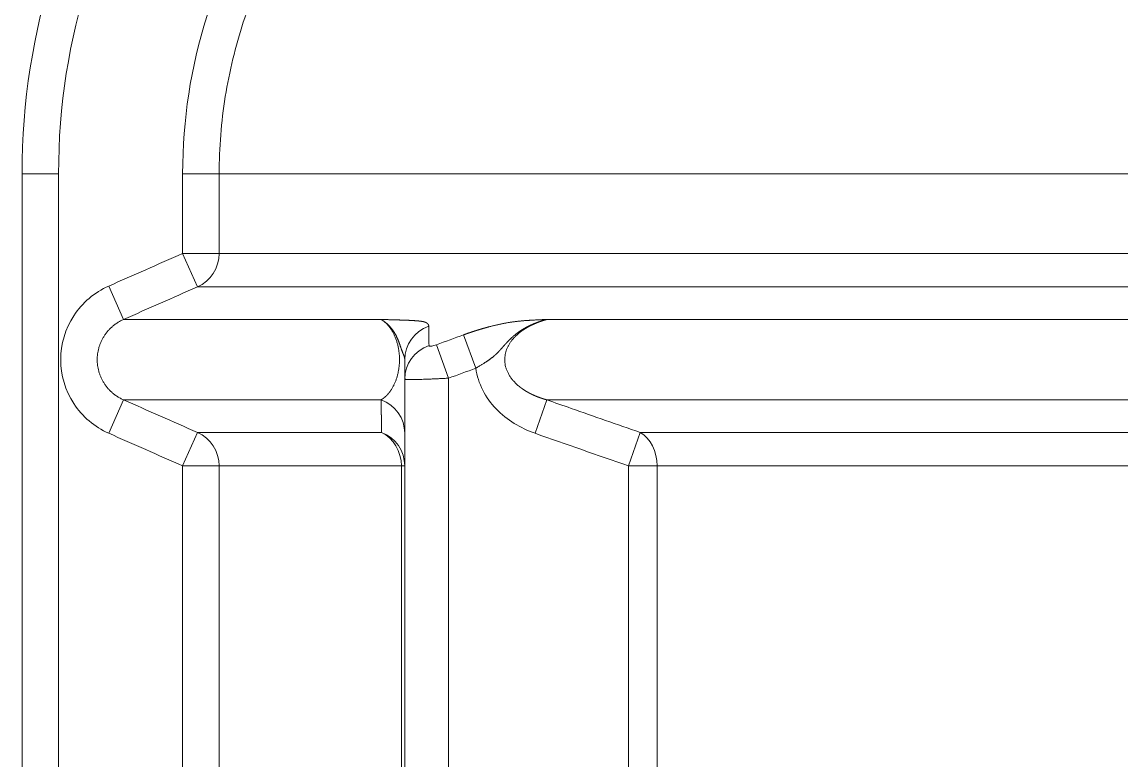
# Model space of a CAD drawing. Header units: millimetres. Extents: x 4664 to 8864, y -38 to 2932.
# Drawn here: x 7790.89 to 7830.21, y 1849.06 to 1875.44 of the extents above; entities that cross this region are included whole.
import ezdxf

# ---------------------------------------------------------------- set-up
doc = ezdxf.new("R2010")
doc.units = ezdxf.units.MM

msp = doc.modelspace()

# ---------------------------------------------------------------- linework, layer by layer
at = {"lineweight": 5}
for p, q in [((7792.196, 1870.016), (7790.89, 1870.016)), ((7790.89, 1870.016), (7790.89, 1707.535)), ((7792.196, 1707.535), (7792.196, 1870.016)), ((7796.632, 1870.016), (7796.632, 1867.166)), ((7796.632, 1870.016), (7858.826, 1870.016)), ((7797.936, 1867.166), (7797.936, 1870.016)), ((7796.632, 1867.166), (7858.826, 1867.166)), ((7796.632, 1867.166), (7797.159, 1865.971)), ((7793.99, 1866.001), (7794.517, 1864.806)), ((7797.159, 1865.971), (7857.928, 1865.971)), ((7803.726, 1864.806), (7794.517, 1864.806)), ((7861.743, 1864.806), (7809.648, 1864.806)), ((7807.111, 1863.064), (7806.676, 1864.258)), ((7806.137, 1862.708), (7805.7, 1863.903)), ((7804.57, 1714.873), (7804.57, 1862.677)), ((7806.137, 1862.708), (7806.137, 1714.842)), ((7793.99, 1860.738), (7794.517, 1861.933)), ((7803.726, 1861.933), (7794.517, 1861.933)), ((7809.227, 1860.738), (7809.648, 1861.933)), ((7865.057, 1861.933), (7809.648, 1861.933)), ((7796.632, 1859.573), (7797.159, 1860.768)), ((7803.743, 1860.768), (7797.159, 1860.768)), ((7812.571, 1859.573), (7812.983, 1860.768)), ((7864.92, 1860.768), (7812.983, 1860.768)), ((7796.632, 1859.573), (7796.632, 1848.517)), ((7796.632, 1859.573), (7804.57, 1859.573)), ((7797.936, 1848.517), (7797.936, 1859.573)), ((7804.449, 1859.573), (7804.449, 1848.517)), ((7812.571, 1859.573), (7812.571, 1848.517)), ((7812.571, 1859.573), (7866.19, 1859.573)), ((7813.59, 1848.517), (7813.59, 1859.573))]:
    msp.add_line(p, q, dxfattribs=at)
for radius in [24.377, 23.071]:
    msp.add_arc((7815.267, 1870.016), radius, 110.0316, 180, dxfattribs=at)
at = {"lineweight": 5, "extrusion": (0, 0, -1)}
for centre, major_axis, ratio, start_param, end_param in [((7796.632, 1867.166), (0, -1.306), 0.998861, 4.712389, 5.867354), ((7805.876, 1863.372), (-1.306, 0), 0.973612, 0, 1.221386), ((7805.876, 1862.677), (-1.306, 0), 0.971, 0, 1.228846), ((7803.264, 1860.738), (1.306, 0), 0.978111, 5.074213, 6.283185), ((7796.632, 1859.573), (0, -1.306), 0.998861, 3.557424, 4.712389), ((7803.264, 1859.573), (0, -1.306), 0.907984, 3.557424, 4.712389), ((7803.264, 1859.573), (1.306, 0), 0.98331, 5.087935, 6.283185), ((7812.571, 1859.573), (0, 1.306), 0.780444, 0.415831, 1.570796)]:
    msp.add_ellipse(centre, major_axis=major_axis, ratio=ratio, start_param=start_param, end_param=end_param, dxfattribs=at)
at = {"lineweight": 5}
for points, knots in [([(7808.955, 1887.601), (7808.052, 1887.273), (7807.182, 1886.878), (7805.504, 1885.957), (7804.697, 1885.429), (7803.19, 1884.271), (7802.485, 1883.638), (7801.17, 1882.265), (7800.557, 1881.518), (7799.465, 1879.957), (7798.982, 1879.141), (7798.353, 1877.865), (7798.159, 1877.431), (7797.802, 1876.545), (7797.64, 1876.091), (7796.922, 1873.811), (7796.632, 1871.938), (7796.632, 1870.016)], [0, 0, 0, 0, 0.125, 0.125, 0.25, 0.25, 0.375, 0.375, 0.5, 0.5, 0.625, 0.625, 0.6875, 0.6875, 0.75, 0.75, 1, 1, 1, 1]), ([(7797.936, 1870.016), (7797.936, 1870.48), (7797.955, 1870.942), (7798.029, 1871.862), (7798.084, 1872.319), (7798.229, 1873.225), (7798.319, 1873.674), (7798.535, 1874.561), (7798.659, 1874.998), (7798.942, 1875.86), (7799.099, 1876.285), (7799.446, 1877.117), (7799.635, 1877.526), (7800.043, 1878.324), (7800.261, 1878.715), (7800.727, 1879.475), (7800.973, 1879.845), (7801.493, 1880.564), (7801.765, 1880.912), (7802.334, 1881.585), (7802.631, 1881.91), (7803.245, 1882.534), (7803.563, 1882.834), (7804.219, 1883.407), (7804.557, 1883.68), (7805.25, 1884.199), (7805.605, 1884.445), (7806.33, 1884.909), (7806.7, 1885.127), (7807.453, 1885.534), (7807.836, 1885.722), (7808.612, 1886.071), (7809.005, 1886.23), (7809.402, 1886.375)], [0, 0, 0, 0, 0.0625, 0.0625, 0.125, 0.125, 0.1875, 0.1875, 0.25, 0.25, 0.3125, 0.3125, 0.375, 0.375, 0.4375, 0.4375, 0.5, 0.5, 0.5625, 0.5625, 0.625, 0.625, 0.6875, 0.6875, 0.75, 0.75, 0.8125, 0.8125, 0.875, 0.875, 0.9375, 0.9375, 1, 1, 1, 1]), ([(7793.99, 1866.001), (7793.479, 1865.775), (7793.044, 1865.405), (7792.438, 1864.474), (7792.274, 1863.92), (7792.274, 1862.818), (7792.44, 1862.26), (7792.893, 1861.567), (7793.078, 1861.357), (7793.501, 1860.998), (7793.735, 1860.851), (7793.99, 1860.738)], [0, 0, 0, 0, 0.25, 0.25, 0.5, 0.5, 0.75, 0.75, 0.875, 0.875, 1, 1, 1, 1]), ([(7794.517, 1861.933), (7794.479, 1861.95), (7794.442, 1861.968), (7794.369, 1862.007), (7794.334, 1862.028), (7794.265, 1862.072), (7794.232, 1862.096), (7794.168, 1862.144), (7794.106, 1862.195), (7794.02, 1862.277), (7793.942, 1862.364), (7793.871, 1862.456), (7793.808, 1862.551), (7793.753, 1862.65), (7793.705, 1862.75), (7793.665, 1862.852), (7793.644, 1862.921), (7793.615, 1863.025), (7793.602, 1863.095), (7793.588, 1863.198), (7793.584, 1863.233), (7793.581, 1863.284), (7793.58, 1863.31), (7793.579, 1863.335), (7793.579, 1863.352), (7793.579, 1863.361), (7793.579, 1863.437), (7793.583, 1863.506), (7793.601, 1863.644), (7793.615, 1863.714), (7793.644, 1863.817), (7793.665, 1863.886), (7793.705, 1863.989), (7793.752, 1864.089), (7793.808, 1864.188), (7793.871, 1864.283), (7793.942, 1864.375), (7794.02, 1864.462), (7794.106, 1864.544), (7794.168, 1864.595), (7794.232, 1864.644), (7794.265, 1864.667), (7794.334, 1864.711), (7794.369, 1864.732), (7794.442, 1864.771), (7794.479, 1864.789), (7794.517, 1864.806)], [0, 0, 0, 0, 0.03125, 0.03125, 0.0625, 0.0625, 0.09375, 0.09375, 0.125, 0.15625, 0.1875, 0.21875, 0.25, 0.28125, 0.3125, 0.34375, 0.375, 0.375, 0.4375, 0.4375, 0.46875, 0.46875, 0.484375, 0.492188, 0.492188, 0.5, 0.5, 0.5625, 0.5625, 0.625, 0.625, 0.65625, 0.6875, 0.71875, 0.75, 0.78125, 0.8125, 0.84375, 0.875, 0.90625, 0.90625, 0.9375, 0.9375, 0.96875, 0.96875, 1, 1, 1, 1]), ([(7803.726, 1864.806), (7803.727, 1864.805), (7803.73, 1864.804), (7803.733, 1864.802), (7803.737, 1864.799), (7803.741, 1864.797), (7803.744, 1864.794), (7803.748, 1864.792), (7803.752, 1864.79), (7803.755, 1864.787), (7803.759, 1864.785), (7803.763, 1864.782), (7803.766, 1864.78), (7803.77, 1864.777), (7803.774, 1864.775), (7803.777, 1864.772), (7803.781, 1864.77), (7803.784, 1864.767), (7803.788, 1864.765), (7803.791, 1864.762), (7803.795, 1864.76), (7803.798, 1864.757), (7803.802, 1864.754), (7803.805, 1864.752), (7803.809, 1864.749), (7803.812, 1864.746), (7803.816, 1864.744), (7803.819, 1864.741), (7803.823, 1864.738), (7803.826, 1864.736), (7803.83, 1864.733), (7803.833, 1864.73), (7803.837, 1864.727), (7803.84, 1864.724), (7803.843, 1864.722), (7803.847, 1864.719), (7803.85, 1864.716), (7803.853, 1864.713), (7803.857, 1864.71), (7803.86, 1864.707), (7803.864, 1864.704), (7803.867, 1864.702), (7803.87, 1864.699), (7803.873, 1864.696), (7803.877, 1864.693), (7803.88, 1864.69), (7803.883, 1864.687), (7803.887, 1864.684), (7803.89, 1864.681), (7803.893, 1864.678), (7803.896, 1864.675), (7803.899, 1864.672), (7803.903, 1864.669), (7803.906, 1864.666), (7803.909, 1864.662), (7803.912, 1864.659), (7803.915, 1864.656), (7803.919, 1864.653), (7803.922, 1864.65), (7803.925, 1864.647), (7803.928, 1864.644), (7803.931, 1864.64), (7803.934, 1864.637), (7803.937, 1864.634), (7803.94, 1864.631), (7803.943, 1864.628), (7803.946, 1864.624), (7803.949, 1864.621), (7803.952, 1864.618), (7803.956, 1864.615), (7803.959, 1864.611), (7803.962, 1864.608), (7803.965, 1864.605), (7803.967, 1864.601), (7803.97, 1864.598), (7803.973, 1864.595), (7803.976, 1864.591), (7803.979, 1864.588), (7803.982, 1864.585), (7803.985, 1864.581), (7803.988, 1864.578), (7803.991, 1864.574), (7803.994, 1864.571), (7803.997, 1864.568), (7804, 1864.564), (7804.002, 1864.561), (7804.005, 1864.557), (7804.008, 1864.554), (7804.011, 1864.55), (7804.014, 1864.547), (7804.016, 1864.543), (7804.019, 1864.54), (7804.022, 1864.536), (7804.025, 1864.533), (7804.028, 1864.529), (7804.03, 1864.525), (7804.033, 1864.522), (7804.036, 1864.518), (7804.038, 1864.515), (7804.041, 1864.511), (7804.044, 1864.508), (7804.046, 1864.504), (7804.049, 1864.5), (7804.052, 1864.497), (7804.054, 1864.493), (7804.057, 1864.489), (7804.06, 1864.486), (7804.062, 1864.482), (7804.065, 1864.478), (7804.067, 1864.475), (7804.07, 1864.471), (7804.073, 1864.467), (7804.075, 1864.463), (7804.078, 1864.46), (7804.08, 1864.456), (7804.083, 1864.452), (7804.085, 1864.448), (7804.088, 1864.445), (7804.09, 1864.441), (7804.093, 1864.437), (7804.104, 1864.419), (7804.125, 1864.385), (7804.154, 1864.334), (7804.182, 1864.281), (7804.207, 1864.226), (7804.231, 1864.17), (7804.253, 1864.113), (7804.274, 1864.055), (7804.292, 1863.996), (7804.309, 1863.936), (7804.325, 1863.875), (7804.338, 1863.813), (7804.35, 1863.751), (7804.36, 1863.688), (7804.368, 1863.624), (7804.375, 1863.561), (7804.379, 1863.497), (7804.382, 1863.433), (7804.383, 1863.371), (7804.382, 1863.311), (7804.38, 1863.254), (7804.376, 1863.196), (7804.371, 1863.139), (7804.364, 1863.082), (7804.356, 1863.026), (7804.346, 1862.969), (7804.335, 1862.913), (7804.323, 1862.858), (7804.309, 1862.803), (7804.294, 1862.749), (7804.277, 1862.696), (7804.259, 1862.643), (7804.24, 1862.592), (7804.219, 1862.541), (7804.197, 1862.491), (7804.174, 1862.443), (7804.149, 1862.396), (7804.122, 1862.35), (7804.103, 1862.318), (7804.091, 1862.299), (7804.086, 1862.293), (7804.082, 1862.286), (7804.077, 1862.279), (7804.073, 1862.272), (7804.068, 1862.266), (7804.063, 1862.259), (7804.059, 1862.252), (7804.054, 1862.246), (7804.049, 1862.239), (7804.044, 1862.233), (7804.04, 1862.226), (7804.035, 1862.22), (7804.03, 1862.213), (7804.025, 1862.207), (7804.02, 1862.2), (7804.015, 1862.194), (7804.01, 1862.188), (7804.005, 1862.181), (7804, 1862.175), (7803.994, 1862.169), (7803.989, 1862.163), (7803.984, 1862.157), (7803.979, 1862.151), (7803.973, 1862.144), (7803.968, 1862.138), (7803.963, 1862.132), (7803.957, 1862.126), (7803.952, 1862.121), (7803.946, 1862.115), (7803.941, 1862.109), (7803.935, 1862.103), (7803.93, 1862.097), (7803.924, 1862.092), (7803.918, 1862.086), (7803.913, 1862.08), (7803.907, 1862.075), (7803.901, 1862.069), (7803.895, 1862.064), (7803.889, 1862.058), (7803.884, 1862.053), (7803.878, 1862.047), (7803.872, 1862.042), (7803.866, 1862.037), (7803.86, 1862.032), (7803.854, 1862.026), (7803.848, 1862.021), (7803.842, 1862.016), (7803.835, 1862.011), (7803.829, 1862.006), (7803.823, 1862.001), (7803.817, 1861.996), (7803.811, 1861.991), (7803.804, 1861.987), (7803.798, 1861.982), (7803.792, 1861.977), (7803.785, 1861.973), (7803.779, 1861.968), (7803.772, 1861.963), (7803.766, 1861.959), (7803.759, 1861.955), (7803.753, 1861.95), (7803.746, 1861.946), (7803.739, 1861.942), (7803.733, 1861.937), (7803.728, 1861.935), (7803.726, 1861.933)], [0, 0, 0, 0, 0.002514, 0.005021, 0.00752, 0.010013, 0.012498, 0.014977, 0.017448, 0.019913, 0.02237, 0.02482, 0.027263, 0.029699, 0.032128, 0.03455, 0.036964, 0.039372, 0.041773, 0.044166, 0.046552, 0.048932, 0.051304, 0.053669, 0.056027, 0.058378, 0.060722, 0.063059, 0.065389, 0.067711, 0.070027, 0.072336, 0.074637, 0.076931, 0.079219, 0.081499, 0.083772, 0.086038, 0.088297, 0.090549, 0.092794, 0.095031, 0.097262, 0.099486, 0.101702, 0.103912, 0.106114, 0.108309, 0.110498, 0.112679, 0.114853, 0.11702, 0.11918, 0.121333, 0.123478, 0.125617, 0.127749, 0.129873, 0.131991, 0.134101, 0.136205, 0.138301, 0.14039, 0.142473, 0.144548, 0.146616, 0.148677, 0.150731, 0.152778, 0.154818, 0.15685, 0.158876, 0.160895, 0.162906, 0.164911, 0.166909, 0.168899, 0.170883, 0.172859, 0.174828, 0.176791, 0.178746, 0.180694, 0.182635, 0.18457, 0.186497, 0.188417, 0.19033, 0.192236, 0.194135, 0.196027, 0.197912, 0.19979, 0.201661, 0.203525, 0.205382, 0.207231, 0.209074, 0.21091, 0.212739, 0.214561, 0.216376, 0.218183, 0.219984, 0.221778, 0.223565, 0.225345, 0.227118, 0.228883, 0.230642, 0.232394, 0.234139, 0.235877, 0.237608, 0.239332, 0.241049, 0.242759, 0.244462, 0.246158, 0.247847, 0.249529, 0.270675, 0.290846, 0.310051, 0.328303, 0.345614, 0.362001, 0.377483, 0.392086, 0.405836, 0.41877, 0.430929, 0.442364, 0.453136, 0.463321, 0.473004, 0.48229, 0.491292, 0.50014, 0.50808, 0.516138, 0.524408, 0.532974, 0.541916, 0.5513, 0.561186, 0.571624, 0.582656, 0.594318, 0.60664, 0.619647, 0.633362, 0.647801, 0.66298, 0.678912, 0.695608, 0.713077, 0.731328, 0.750365, 0.753403, 0.756464, 0.759548, 0.762654, 0.765783, 0.768934, 0.772108, 0.775306, 0.778525, 0.781768, 0.785034, 0.788322, 0.791633, 0.794967, 0.798324, 0.801703, 0.805106, 0.808531, 0.81198, 0.815451, 0.818945, 0.822462, 0.826003, 0.829566, 0.833151, 0.83676, 0.840392, 0.844047, 0.847725, 0.851426, 0.85515, 0.858897, 0.862666, 0.866459, 0.870275, 0.874114, 0.877976, 0.881861, 0.885769, 0.8897, 0.893654, 0.897631, 0.901631, 0.905654, 0.909701, 0.91377, 0.917862, 0.921978, 0.926116, 0.930278, 0.934462, 0.93867, 0.942901, 0.947155, 0.951432, 0.955732, 0.960055, 0.964401, 0.96877, 0.973162, 0.977577, 0.982016, 0.986477, 0.990962, 0.995469, 1, 1, 1, 1]), ([(7803.726, 1864.806), (7803.727, 1864.805), (7803.73, 1864.804), (7803.734, 1864.802), (7803.738, 1864.799), (7803.742, 1864.797), (7803.746, 1864.795), (7803.75, 1864.792), (7803.754, 1864.79), (7803.758, 1864.787), (7803.762, 1864.785), (7803.766, 1864.783), (7803.77, 1864.78), (7803.774, 1864.778), (7803.778, 1864.775), (7803.782, 1864.773), (7803.786, 1864.77), (7803.79, 1864.768), (7803.794, 1864.765), (7803.797, 1864.763), (7803.801, 1864.76), (7803.805, 1864.758), (7803.809, 1864.755), (7803.813, 1864.752), (7803.816, 1864.75), (7803.82, 1864.747), (7803.824, 1864.745), (7803.828, 1864.742), (7803.831, 1864.739), (7803.835, 1864.737), (7803.839, 1864.734), (7803.843, 1864.731), (7803.846, 1864.729), (7803.85, 1864.726), (7803.854, 1864.723), (7803.857, 1864.721), (7803.861, 1864.718), (7803.864, 1864.715), (7803.868, 1864.712), (7803.872, 1864.71), (7803.875, 1864.707), (7803.879, 1864.704), (7803.882, 1864.701), (7803.886, 1864.698), (7803.889, 1864.696), (7803.893, 1864.693), (7803.896, 1864.69), (7803.9, 1864.687), (7803.903, 1864.684), (7803.907, 1864.681), (7803.91, 1864.679), (7803.913, 1864.676), (7803.917, 1864.673), (7803.92, 1864.67), (7803.924, 1864.667), (7803.927, 1864.664), (7803.93, 1864.661), (7803.934, 1864.658), (7803.937, 1864.655), (7803.94, 1864.652), (7803.944, 1864.649), (7803.947, 1864.646), (7803.95, 1864.643), (7803.953, 1864.641), (7803.957, 1864.638), (7803.96, 1864.635), (7803.963, 1864.632), (7803.966, 1864.629), (7803.969, 1864.626), (7803.972, 1864.623), (7803.976, 1864.62), (7803.979, 1864.616), (7803.982, 1864.613), (7803.985, 1864.61), (7803.988, 1864.607), (7803.991, 1864.604), (7803.994, 1864.601), (7803.997, 1864.598), (7804, 1864.595), (7804.003, 1864.592), (7804.006, 1864.589), (7804.009, 1864.586), (7804.012, 1864.583), (7804.015, 1864.58), (7804.018, 1864.577), (7804.021, 1864.573), (7804.024, 1864.57), (7804.027, 1864.567), (7804.03, 1864.564), (7804.033, 1864.561), (7804.036, 1864.558), (7804.038, 1864.555), (7804.041, 1864.551), (7804.044, 1864.548), (7804.047, 1864.545), (7804.05, 1864.542), (7804.052, 1864.539), (7804.055, 1864.536), (7804.058, 1864.532), (7804.061, 1864.529), (7804.063, 1864.526), (7804.066, 1864.523), (7804.069, 1864.52), (7804.072, 1864.517), (7804.074, 1864.513), (7804.077, 1864.51), (7804.08, 1864.507), (7804.082, 1864.504), (7804.085, 1864.5), (7804.087, 1864.497), (7804.09, 1864.494), (7804.093, 1864.491), (7804.095, 1864.488), (7804.098, 1864.484), (7804.1, 1864.481), (7804.103, 1864.478), (7804.105, 1864.475), (7804.108, 1864.471), (7804.11, 1864.468), (7804.113, 1864.465), (7804.115, 1864.462), (7804.118, 1864.458), (7804.12, 1864.455), (7804.122, 1864.452), (7804.125, 1864.449), (7804.127, 1864.446), (7804.13, 1864.442), (7804.132, 1864.439), (7804.134, 1864.436), (7804.137, 1864.433), (7804.139, 1864.429), (7804.141, 1864.426), (7804.143, 1864.423), (7804.146, 1864.42), (7804.148, 1864.416), (7804.15, 1864.413), (7804.152, 1864.41), (7804.155, 1864.407), (7804.157, 1864.404), (7804.159, 1864.4), (7804.161, 1864.397), (7804.163, 1864.394), (7804.165, 1864.391), (7804.167, 1864.388), (7804.17, 1864.384), (7804.172, 1864.381), (7804.174, 1864.378), (7804.181, 1864.367), (7804.192, 1864.349), (7804.208, 1864.323), (7804.224, 1864.296), (7804.239, 1864.27), (7804.253, 1864.244), (7804.266, 1864.218), (7804.279, 1864.192), (7804.291, 1864.166), (7804.303, 1864.141), (7804.314, 1864.116), (7804.325, 1864.091), (7804.335, 1864.067), (7804.344, 1864.044), (7804.353, 1864.021), (7804.361, 1863.999), (7804.369, 1863.978), (7804.376, 1863.957), (7804.383, 1863.937), (7804.392, 1863.914), (7804.401, 1863.888), (7804.411, 1863.858), (7804.421, 1863.829), (7804.431, 1863.801), (7804.441, 1863.774), (7804.45, 1863.747), (7804.459, 1863.721), (7804.468, 1863.697), (7804.477, 1863.673), (7804.485, 1863.651), (7804.493, 1863.629), (7804.499, 1863.614), (7804.503, 1863.605), (7804.505, 1863.601), (7804.506, 1863.597), (7804.508, 1863.592), (7804.51, 1863.588), (7804.512, 1863.584), (7804.513, 1863.58), (7804.515, 1863.576), (7804.517, 1863.571), (7804.519, 1863.567), (7804.52, 1863.563), (7804.522, 1863.559), (7804.524, 1863.554), (7804.526, 1863.55), (7804.527, 1863.546), (7804.529, 1863.542), (7804.531, 1863.537), (7804.532, 1863.533), (7804.534, 1863.529), (7804.536, 1863.524), (7804.537, 1863.52), (7804.539, 1863.516), (7804.541, 1863.511), (7804.542, 1863.507), (7804.544, 1863.503), (7804.545, 1863.498), (7804.547, 1863.494), (7804.548, 1863.489), (7804.55, 1863.485), (7804.551, 1863.48), (7804.553, 1863.476), (7804.554, 1863.471), (7804.555, 1863.467), (7804.557, 1863.462), (7804.558, 1863.458), (7804.559, 1863.453), (7804.56, 1863.449), (7804.561, 1863.444), (7804.562, 1863.439), (7804.563, 1863.435), (7804.564, 1863.43), (7804.565, 1863.425), (7804.566, 1863.42), (7804.566, 1863.416), (7804.567, 1863.411), (7804.568, 1863.406), (7804.568, 1863.401), (7804.569, 1863.396), (7804.569, 1863.391), (7804.569, 1863.386), (7804.569, 1863.382), (7804.57, 1863.377), (7804.57, 1863.373), (7804.57, 1863.372)], [0, 0, 0, 0, 0.004573, 0.009129, 0.013669, 0.018191, 0.022696, 0.027185, 0.031657, 0.036112, 0.04055, 0.044972, 0.049376, 0.053764, 0.058136, 0.06249, 0.066828, 0.07115, 0.075455, 0.079743, 0.084015, 0.08827, 0.092509, 0.096731, 0.100937, 0.105126, 0.109299, 0.113456, 0.117596, 0.12172, 0.125828, 0.129919, 0.133995, 0.138054, 0.142096, 0.146123, 0.150134, 0.154128, 0.158106, 0.162069, 0.166015, 0.169945, 0.17386, 0.177758, 0.18164, 0.185507, 0.189358, 0.193192, 0.197011, 0.200815, 0.204602, 0.208374, 0.21213, 0.21587, 0.219595, 0.223304, 0.226998, 0.230676, 0.234338, 0.237985, 0.241616, 0.245232, 0.248833, 0.252418, 0.255987, 0.259542, 0.263081, 0.266604, 0.270113, 0.273606, 0.277083, 0.280546, 0.283993, 0.287426, 0.290843, 0.294245, 0.297631, 0.301003, 0.30436, 0.307701, 0.311028, 0.314339, 0.317636, 0.320918, 0.324185, 0.327436, 0.330673, 0.333896, 0.337103, 0.340295, 0.343473, 0.346636, 0.349785, 0.352918, 0.356037, 0.359142, 0.362231, 0.365307, 0.368369, 0.371417, 0.374451, 0.377471, 0.380477, 0.383469, 0.386446, 0.389409, 0.392358, 0.395292, 0.398212, 0.401118, 0.404008, 0.406885, 0.409746, 0.412593, 0.415426, 0.418243, 0.421046, 0.423834, 0.426607, 0.429365, 0.432109, 0.434837, 0.437551, 0.440249, 0.442933, 0.445601, 0.448255, 0.450894, 0.453517, 0.456125, 0.458719, 0.461297, 0.46386, 0.466408, 0.468941, 0.471459, 0.473961, 0.476449, 0.478921, 0.481379, 0.483821, 0.486248, 0.48866, 0.491057, 0.493438, 0.495805, 0.498157, 0.500493, 0.519417, 0.537651, 0.555211, 0.57211, 0.588363, 0.603982, 0.618954, 0.633276, 0.646952, 0.659987, 0.672393, 0.68418, 0.695361, 0.70595, 0.715978, 0.725478, 0.734455, 0.742915, 0.750866, 0.763549, 0.775741, 0.787464, 0.798743, 0.809604, 0.820073, 0.830162, 0.839905, 0.849335, 0.858484, 0.867381, 0.876057, 0.877919, 0.879797, 0.88169, 0.883599, 0.885524, 0.887464, 0.889421, 0.891395, 0.893386, 0.895393, 0.897418, 0.899461, 0.901521, 0.903599, 0.905695, 0.907809, 0.909941, 0.912093, 0.914263, 0.916452, 0.91866, 0.920887, 0.923133, 0.9254, 0.927685, 0.929991, 0.932316, 0.934662, 0.937028, 0.939413, 0.941819, 0.944246, 0.946693, 0.94916, 0.951649, 0.954157, 0.956687, 0.959237, 0.961808, 0.9644, 0.967013, 0.969647, 0.972302, 0.974977, 0.977674, 0.980391, 0.983129, 0.985888, 0.988668, 0.99147, 0.994292, 0.997136, 1, 1, 1, 1]), ([(7805.428, 1864.566), (7805.428, 1864.567), (7805.428, 1864.568), (7805.428, 1864.569), (7805.428, 1864.571), (7805.428, 1864.573), (7805.428, 1864.574), (7805.428, 1864.576), (7805.428, 1864.578), (7805.428, 1864.579), (7805.427, 1864.581), (7805.427, 1864.582), (7805.427, 1864.584), (7805.427, 1864.586), (7805.426, 1864.587), (7805.426, 1864.589), (7805.426, 1864.59), (7805.426, 1864.592), (7805.425, 1864.593), (7805.425, 1864.595), (7805.424, 1864.596), (7805.424, 1864.598), (7805.424, 1864.6), (7805.423, 1864.601), (7805.423, 1864.603), (7805.422, 1864.604), (7805.422, 1864.605), (7805.421, 1864.607), (7805.421, 1864.608), (7805.42, 1864.61), (7805.42, 1864.611), (7805.419, 1864.613), (7805.418, 1864.614), (7805.418, 1864.616), (7805.417, 1864.617), (7805.416, 1864.619), (7805.416, 1864.62), (7805.415, 1864.621), (7805.414, 1864.623), (7805.414, 1864.624), (7805.413, 1864.626), (7805.412, 1864.627), (7805.411, 1864.628), (7805.41, 1864.63), (7805.41, 1864.631), (7805.409, 1864.632), (7805.408, 1864.634), (7805.407, 1864.635), (7805.406, 1864.636), (7805.405, 1864.638), (7805.404, 1864.639), (7805.403, 1864.64), (7805.402, 1864.642), (7805.401, 1864.643), (7805.4, 1864.644), (7805.399, 1864.645), (7805.398, 1864.647), (7805.397, 1864.648), (7805.396, 1864.649), (7805.394, 1864.65), (7805.393, 1864.652), (7805.392, 1864.653), (7805.391, 1864.654), (7805.39, 1864.655), (7805.388, 1864.657), (7805.387, 1864.658), (7805.386, 1864.659), (7805.385, 1864.66), (7805.383, 1864.661), (7805.382, 1864.662), (7805.381, 1864.664), (7805.379, 1864.665), (7805.378, 1864.666), (7805.376, 1864.667), (7805.375, 1864.668), (7805.374, 1864.669), (7805.372, 1864.67), (7805.371, 1864.672), (7805.369, 1864.673), (7805.368, 1864.674), (7805.366, 1864.675), (7805.365, 1864.676), (7805.363, 1864.677), (7805.361, 1864.678), (7805.36, 1864.679), (7805.358, 1864.68), (7805.356, 1864.681), (7805.355, 1864.682), (7805.353, 1864.683), (7805.351, 1864.684), (7805.35, 1864.685), (7805.348, 1864.686), (7805.346, 1864.687), (7805.344, 1864.688), (7805.342, 1864.689), (7805.341, 1864.69), (7805.339, 1864.691), (7805.337, 1864.692), (7805.335, 1864.693), (7805.333, 1864.694), (7805.331, 1864.695), (7805.329, 1864.696), (7805.327, 1864.697), (7805.325, 1864.698), (7805.323, 1864.699), (7805.321, 1864.7), (7805.319, 1864.701), (7805.317, 1864.702), (7805.315, 1864.702), (7805.313, 1864.703), (7805.311, 1864.704), (7805.309, 1864.705), (7805.306, 1864.706), (7805.304, 1864.707), (7805.302, 1864.708), (7805.3, 1864.708), (7805.298, 1864.709), (7805.295, 1864.71), (7805.293, 1864.711), (7805.291, 1864.712), (7805.288, 1864.712), (7805.286, 1864.713), (7805.284, 1864.714), (7805.281, 1864.715), (7805.279, 1864.716), (7805.277, 1864.716), (7805.274, 1864.717), (7805.272, 1864.718), (7805.269, 1864.719), (7805.267, 1864.719), (7805.264, 1864.72), (7805.262, 1864.721), (7805.259, 1864.722), (7805.256, 1864.722), (7805.254, 1864.723), (7805.251, 1864.724), (7805.249, 1864.724), (7805.246, 1864.725), (7805.243, 1864.726), (7805.241, 1864.726), (7805.238, 1864.727), (7805.235, 1864.728), (7805.232, 1864.728), (7805.23, 1864.729), (7805.227, 1864.729), (7805.224, 1864.73), (7805.221, 1864.731), (7805.217, 1864.732), (7805.211, 1864.733), (7805.202, 1864.735), (7805.193, 1864.736), (7805.184, 1864.738), (7805.175, 1864.739), (7805.165, 1864.741), (7805.154, 1864.742), (7805.144, 1864.744), (7805.132, 1864.745), (7805.121, 1864.746), (7805.109, 1864.748), (7805.096, 1864.749), (7805.083, 1864.751), (7805.07, 1864.752), (7805.057, 1864.753), (7805.043, 1864.755), (7805.028, 1864.756), (7805.013, 1864.757), (7804.998, 1864.758), (7804.982, 1864.76), (7804.966, 1864.761), (7804.95, 1864.762), (7804.933, 1864.763), (7804.916, 1864.764), (7804.898, 1864.766), (7804.88, 1864.767), (7804.862, 1864.768), (7804.843, 1864.769), (7804.824, 1864.77), (7804.804, 1864.771), (7804.784, 1864.772), (7804.764, 1864.773), (7804.743, 1864.774), (7804.722, 1864.775), (7804.701, 1864.776), (7804.679, 1864.777), (7804.657, 1864.778), (7804.634, 1864.779), (7804.61, 1864.78), (7804.586, 1864.781), (7804.56, 1864.782), (7804.535, 1864.783), (7804.508, 1864.783), (7804.481, 1864.784), (7804.453, 1864.785), (7804.425, 1864.786), (7804.396, 1864.787), (7804.366, 1864.788), (7804.336, 1864.789), (7804.305, 1864.79), (7804.273, 1864.791), (7804.241, 1864.792), (7804.208, 1864.793), (7804.175, 1864.794), (7804.141, 1864.795), (7804.106, 1864.796), (7804.071, 1864.797), (7804.035, 1864.798), (7803.998, 1864.799), (7803.961, 1864.8), (7803.923, 1864.801), (7803.885, 1864.802), (7803.846, 1864.803), (7803.806, 1864.804), (7803.766, 1864.805), (7803.739, 1864.806), (7803.726, 1864.806)], [0, 0, 0, 0, 0.001676, 0.003352, 0.005027, 0.006702, 0.008378, 0.010053, 0.011728, 0.013403, 0.015077, 0.016752, 0.018427, 0.020102, 0.021776, 0.023451, 0.025125, 0.0268, 0.028475, 0.030149, 0.031824, 0.033499, 0.035174, 0.036849, 0.038524, 0.0402, 0.041875, 0.043551, 0.045226, 0.046902, 0.048579, 0.050255, 0.051932, 0.053609, 0.055286, 0.056963, 0.058641, 0.060319, 0.061997, 0.063676, 0.065355, 0.067034, 0.068714, 0.070394, 0.072075, 0.073755, 0.075437, 0.077119, 0.078801, 0.080484, 0.082167, 0.083851, 0.085535, 0.08722, 0.088905, 0.090591, 0.092277, 0.093965, 0.095652, 0.09734, 0.099029, 0.100719, 0.102409, 0.1041, 0.105791, 0.107484, 0.109177, 0.11087, 0.112565, 0.11426, 0.115956, 0.117653, 0.11935, 0.121048, 0.122747, 0.124447, 0.126148, 0.12785, 0.129553, 0.131256, 0.13296, 0.134666, 0.136372, 0.138079, 0.139787, 0.141496, 0.143206, 0.144917, 0.14663, 0.148343, 0.150057, 0.151772, 0.153488, 0.155206, 0.156924, 0.158644, 0.160364, 0.162086, 0.163809, 0.165533, 0.167259, 0.168985, 0.170713, 0.172442, 0.174172, 0.175903, 0.177636, 0.17937, 0.181105, 0.182841, 0.184579, 0.186318, 0.188058, 0.1898, 0.191543, 0.193288, 0.195034, 0.196781, 0.198529, 0.20028, 0.202031, 0.203784, 0.205538, 0.207294, 0.209052, 0.21081, 0.212571, 0.214333, 0.216096, 0.217861, 0.219628, 0.221396, 0.223165, 0.224937, 0.22671, 0.228484, 0.23026, 0.232038, 0.233817, 0.235599, 0.237381, 0.239166, 0.240952, 0.24274, 0.244529, 0.246321, 0.248114, 0.249909, 0.254842, 0.259939, 0.265199, 0.270624, 0.276213, 0.281967, 0.287885, 0.293969, 0.300218, 0.306632, 0.313212, 0.319957, 0.326868, 0.333946, 0.341189, 0.348598, 0.356174, 0.363916, 0.371824, 0.379899, 0.38814, 0.396548, 0.405123, 0.413864, 0.422773, 0.431848, 0.44109, 0.450499, 0.460074, 0.469817, 0.479728, 0.489805, 0.500049, 0.510106, 0.520482, 0.531176, 0.542189, 0.55352, 0.565169, 0.577136, 0.589422, 0.602027, 0.614949, 0.62819, 0.641749, 0.655627, 0.669823, 0.684337, 0.699169, 0.71432, 0.729788, 0.745575, 0.761681, 0.778104, 0.794846, 0.811906, 0.829284, 0.84698, 0.864994, 0.883327, 0.901977, 0.920946, 0.940232, 0.959837, 0.979759, 1, 1, 1, 1]), ([(7805.438, 1863.872), (7805.435, 1864.079), (7805.432, 1864.282), (7805.429, 1864.51), (7805.429, 1864.538), (7805.428, 1864.566)], [0, 0, 0, 0, 0.875371, 0.875371, 1, 1, 1, 1]), ([(7809.648, 1864.806), (7809.634, 1864.806), (7809.607, 1864.805), (7809.568, 1864.803), (7809.531, 1864.801), (7809.495, 1864.8), (7809.461, 1864.798), (7809.429, 1864.797), (7809.398, 1864.796), (7809.369, 1864.794), (7809.329, 1864.792), (7809.276, 1864.79), (7809.212, 1864.787), (7809.15, 1864.783), (7809.091, 1864.78), (7809.039, 1864.777), (7808.997, 1864.774), (7808.961, 1864.772), (7808.927, 1864.769), (7808.894, 1864.767), (7808.861, 1864.765), (7808.83, 1864.762), (7808.799, 1864.76), (7808.769, 1864.757), (7808.741, 1864.754), (7808.708, 1864.751), (7808.673, 1864.748), (7808.633, 1864.744), (7808.594, 1864.739), (7808.555, 1864.735), (7808.517, 1864.73), (7808.478, 1864.725), (7808.44, 1864.72), (7808.402, 1864.714), (7808.36, 1864.708), (7808.314, 1864.701), (7808.263, 1864.692), (7808.211, 1864.684), (7808.159, 1864.674), (7808.107, 1864.664), (7808.054, 1864.654), (7808.001, 1864.643), (7807.948, 1864.631), (7807.894, 1864.619), (7807.839, 1864.607), (7807.784, 1864.594), (7807.729, 1864.581), (7807.673, 1864.567), (7807.617, 1864.552), (7807.575, 1864.541), (7807.547, 1864.534), (7807.534, 1864.53), (7807.521, 1864.527), (7807.508, 1864.523), (7807.495, 1864.519), (7807.481, 1864.516), (7807.468, 1864.512), (7807.455, 1864.508), (7807.442, 1864.505), (7807.428, 1864.501), (7807.415, 1864.497), (7807.402, 1864.494), (7807.389, 1864.49), (7807.375, 1864.486), (7807.362, 1864.482), (7807.349, 1864.478), (7807.336, 1864.474), (7807.322, 1864.471), (7807.309, 1864.467), (7807.296, 1864.463), (7807.282, 1864.459), (7807.269, 1864.455), (7807.256, 1864.451), (7807.242, 1864.447), (7807.229, 1864.443), (7807.216, 1864.439), (7807.202, 1864.434), (7807.189, 1864.43), (7807.176, 1864.426), (7807.162, 1864.422), (7807.149, 1864.418), (7807.136, 1864.414), (7807.122, 1864.41), (7807.109, 1864.405), (7807.095, 1864.401), (7807.082, 1864.397), (7807.069, 1864.392), (7807.055, 1864.388), (7807.042, 1864.384), (7807.028, 1864.379), (7807.015, 1864.375), (7807.001, 1864.371), (7806.988, 1864.366), (7806.974, 1864.362), (7806.961, 1864.357), (7806.947, 1864.353), (7806.934, 1864.348), (7806.921, 1864.344), (7806.907, 1864.339), (7806.894, 1864.334), (7806.88, 1864.33), (7806.866, 1864.325), (7806.853, 1864.321), (7806.839, 1864.316), (7806.826, 1864.311), (7806.812, 1864.306), (7806.799, 1864.302), (7806.785, 1864.297), (7806.772, 1864.292), (7806.758, 1864.287), (7806.744, 1864.283), (7806.731, 1864.278), (7806.717, 1864.273), (7806.704, 1864.268), (7806.69, 1864.263), (7806.681, 1864.26), (7806.676, 1864.258)], [0, 0, 0, 0, 0.016702, 0.032691, 0.047967, 0.062529, 0.076379, 0.089516, 0.101939, 0.113649, 0.124645, 0.151484, 0.177355, 0.20226, 0.2262, 0.249175, 0.263478, 0.277366, 0.290841, 0.303903, 0.316552, 0.328788, 0.340611, 0.352024, 0.363025, 0.373616, 0.388469, 0.403073, 0.41743, 0.431543, 0.445415, 0.459049, 0.472447, 0.485613, 0.498551, 0.515713, 0.532773, 0.549739, 0.566621, 0.583427, 0.600166, 0.616846, 0.633477, 0.650068, 0.666627, 0.683165, 0.69969, 0.716211, 0.732738, 0.74928, 0.753118, 0.756953, 0.760784, 0.764612, 0.768437, 0.772258, 0.776077, 0.779892, 0.783705, 0.787515, 0.791322, 0.795127, 0.798929, 0.802729, 0.806527, 0.810323, 0.814117, 0.817909, 0.821699, 0.825488, 0.829275, 0.833061, 0.836846, 0.840629, 0.844412, 0.848193, 0.851974, 0.855754, 0.859533, 0.863312, 0.867091, 0.870869, 0.874647, 0.878425, 0.882204, 0.885982, 0.889761, 0.89354, 0.89732, 0.901101, 0.904882, 0.908664, 0.912447, 0.916232, 0.920017, 0.923804, 0.927592, 0.931382, 0.935174, 0.938968, 0.942763, 0.94656, 0.95036, 0.954162, 0.957966, 0.961772, 0.965582, 0.969394, 0.973208, 0.977026, 0.980847, 0.984671, 0.988498, 0.992328, 0.996162, 1, 1, 1, 1]), ([(7807.111, 1863.064), (7807.111, 1863.064), (7807.111, 1863.064), (7807.111, 1863.064), (7807.111, 1863.064), (7807.112, 1863.064), (7807.112, 1863.064), (7807.112, 1863.064), (7807.113, 1863.065), (7807.113, 1863.065), (7807.114, 1863.065), (7807.114, 1863.065), (7807.115, 1863.066), (7807.115, 1863.066), (7807.116, 1863.067), (7807.117, 1863.067), (7807.118, 1863.068), (7807.119, 1863.068), (7807.12, 1863.069), (7807.121, 1863.07), (7807.122, 1863.07), (7807.123, 1863.071), (7807.124, 1863.072), (7807.126, 1863.072), (7807.127, 1863.073), (7807.128, 1863.074), (7807.13, 1863.075), (7807.131, 1863.076), (7807.135, 1863.078), (7807.14, 1863.081), (7807.147, 1863.086), (7807.16, 1863.093), (7807.177, 1863.104), (7807.206, 1863.121), (7807.242, 1863.143), (7807.286, 1863.17), (7807.33, 1863.197), (7807.373, 1863.224), (7807.415, 1863.25), (7807.45, 1863.273), (7807.48, 1863.292), (7807.503, 1863.307), (7807.526, 1863.323), (7807.549, 1863.338), (7807.571, 1863.354), (7807.593, 1863.369), (7807.614, 1863.384), (7807.634, 1863.399), (7807.655, 1863.414), (7807.674, 1863.429), (7807.694, 1863.444), (7807.713, 1863.459), (7807.731, 1863.474), (7807.749, 1863.488), (7807.764, 1863.501), (7807.776, 1863.511), (7807.785, 1863.518), (7807.793, 1863.526), (7807.802, 1863.533), (7807.81, 1863.541), (7807.819, 1863.549), (7807.827, 1863.557), (7807.836, 1863.565), (7807.844, 1863.573), (7807.852, 1863.581), (7807.861, 1863.589), (7807.869, 1863.597), (7807.877, 1863.605), (7807.885, 1863.613), (7807.893, 1863.622), (7807.902, 1863.63), (7807.91, 1863.638), (7807.918, 1863.647), (7807.926, 1863.655), (7807.934, 1863.664), (7807.942, 1863.672), (7807.95, 1863.681), (7807.958, 1863.69), (7807.966, 1863.699), (7807.974, 1863.707), (7807.982, 1863.716), (7807.99, 1863.725), (7807.998, 1863.734), (7808.006, 1863.743), (7808.015, 1863.752), (7808.023, 1863.762), (7808.031, 1863.771), (7808.039, 1863.78), (7808.047, 1863.789), (7808.055, 1863.799), (7808.064, 1863.808), (7808.072, 1863.817), (7808.08, 1863.827), (7808.089, 1863.836), (7808.097, 1863.846), (7808.106, 1863.856), (7808.114, 1863.865), (7808.123, 1863.875), (7808.132, 1863.885), (7808.14, 1863.894), (7808.149, 1863.904), (7808.158, 1863.914), (7808.167, 1863.924), (7808.176, 1863.934), (7808.185, 1863.944), (7808.194, 1863.954), (7808.204, 1863.964), (7808.213, 1863.974), (7808.223, 1863.984), (7808.232, 1863.995), (7808.242, 1864.005), (7808.252, 1864.015), (7808.262, 1864.026), (7808.272, 1864.036), (7808.282, 1864.047), (7808.29, 1864.055), (7808.297, 1864.062), (7808.301, 1864.066), (7808.306, 1864.071), (7808.31, 1864.075), (7808.315, 1864.08), (7808.32, 1864.085), (7808.325, 1864.09), (7808.33, 1864.095), (7808.335, 1864.099), (7808.34, 1864.104), (7808.345, 1864.109), (7808.35, 1864.114), (7808.355, 1864.119), (7808.36, 1864.125), (7808.366, 1864.13), (7808.371, 1864.135), (7808.377, 1864.14), (7808.382, 1864.145), (7808.388, 1864.151), (7808.394, 1864.156), (7808.399, 1864.161), (7808.405, 1864.167), (7808.411, 1864.172), (7808.417, 1864.177), (7808.423, 1864.183), (7808.429, 1864.188), (7808.436, 1864.194), (7808.442, 1864.199), (7808.448, 1864.205), (7808.455, 1864.211), (7808.461, 1864.216), (7808.468, 1864.222), (7808.475, 1864.228), (7808.481, 1864.233), (7808.488, 1864.239), (7808.495, 1864.245), (7808.502, 1864.251), (7808.509, 1864.257), (7808.517, 1864.262), (7808.524, 1864.268), (7808.531, 1864.274), (7808.539, 1864.28), (7808.546, 1864.286), (7808.554, 1864.292), (7808.562, 1864.298), (7808.57, 1864.304), (7808.578, 1864.31), (7808.586, 1864.316), (7808.594, 1864.322), (7808.602, 1864.328), (7808.611, 1864.335), (7808.619, 1864.341), (7808.628, 1864.347), (7808.636, 1864.353), (7808.645, 1864.359), (7808.654, 1864.365), (7808.663, 1864.372), (7808.672, 1864.378), (7808.681, 1864.384), (7808.69, 1864.39), (7808.7, 1864.397), (7808.709, 1864.403), (7808.719, 1864.409), (7808.728, 1864.415), (7808.738, 1864.422), (7808.748, 1864.428), (7808.758, 1864.434), (7808.768, 1864.441), (7808.778, 1864.447), (7808.789, 1864.453), (7808.799, 1864.459), (7808.809, 1864.466), (7808.82, 1864.472), (7808.831, 1864.478), (7808.841, 1864.484), (7808.852, 1864.491), (7808.863, 1864.497), (7808.874, 1864.503), (7808.886, 1864.509), (7808.897, 1864.515), (7808.908, 1864.522), (7808.92, 1864.528), (7808.932, 1864.534), (7808.943, 1864.54), (7808.955, 1864.546), (7808.967, 1864.552), (7808.979, 1864.558), (7808.991, 1864.565), (7809.004, 1864.571), (7809.016, 1864.577), (7809.029, 1864.583), (7809.041, 1864.589), (7809.054, 1864.595), (7809.067, 1864.601), (7809.08, 1864.607), (7809.093, 1864.613), (7809.107, 1864.619), (7809.12, 1864.625), (7809.133, 1864.631), (7809.147, 1864.636), (7809.161, 1864.642), (7809.175, 1864.648), (7809.189, 1864.654), (7809.203, 1864.66), (7809.217, 1864.665), (7809.231, 1864.671), (7809.246, 1864.677), (7809.261, 1864.682), (7809.275, 1864.688), (7809.29, 1864.694), (7809.305, 1864.699), (7809.32, 1864.705), (7809.335, 1864.71), (7809.351, 1864.716), (7809.366, 1864.721), (7809.382, 1864.727), (7809.398, 1864.732), (7809.413, 1864.737), (7809.429, 1864.742), (7809.445, 1864.748), (7809.462, 1864.753), (7809.478, 1864.758), (7809.494, 1864.763), (7809.511, 1864.768), (7809.528, 1864.773), (7809.544, 1864.778), (7809.561, 1864.783), (7809.578, 1864.788), (7809.596, 1864.792), (7809.613, 1864.797), (7809.63, 1864.802), (7809.642, 1864.805), (7809.648, 1864.806)], [0, 0, 0, 0, 0.000011, 0.000044, 0.000097, 0.000172, 0.000267, 0.000384, 0.000522, 0.000681, 0.000861, 0.001062, 0.001284, 0.001528, 0.001792, 0.002078, 0.002385, 0.002713, 0.003062, 0.003432, 0.003824, 0.004236, 0.00467, 0.005125, 0.005601, 0.006098, 0.006616, 0.007156, 0.007717, 0.010313, 0.012921, 0.01554, 0.023374, 0.031156, 0.04692, 0.062312, 0.078488, 0.094254, 0.109602, 0.124524, 0.133533, 0.142436, 0.151235, 0.159928, 0.168516, 0.177, 0.18538, 0.193659, 0.201839, 0.209921, 0.217907, 0.225798, 0.233596, 0.241304, 0.248924, 0.252729, 0.256535, 0.260342, 0.26415, 0.26796, 0.271771, 0.275586, 0.279403, 0.283224, 0.287049, 0.290878, 0.294712, 0.298551, 0.302395, 0.306246, 0.310104, 0.313969, 0.317841, 0.321721, 0.32561, 0.329507, 0.333414, 0.337331, 0.341259, 0.345197, 0.349146, 0.353108, 0.357081, 0.361067, 0.365067, 0.36908, 0.373107, 0.377149, 0.381206, 0.385278, 0.389367, 0.393472, 0.397594, 0.401733, 0.40589, 0.410066, 0.41426, 0.418473, 0.422707, 0.42696, 0.431234, 0.43553, 0.439851, 0.4442, 0.448577, 0.45298, 0.457412, 0.461872, 0.466359, 0.470876, 0.475421, 0.479995, 0.484598, 0.48923, 0.493891, 0.498581, 0.500619, 0.502681, 0.504765, 0.506873, 0.509003, 0.511157, 0.513334, 0.515534, 0.517758, 0.520004, 0.522274, 0.524567, 0.526884, 0.529223, 0.531586, 0.533973, 0.536383, 0.538817, 0.541275, 0.543756, 0.546262, 0.548791, 0.551345, 0.553924, 0.556527, 0.559154, 0.561806, 0.564484, 0.567186, 0.569914, 0.572666, 0.575445, 0.578249, 0.581079, 0.583935, 0.586817, 0.589725, 0.59266, 0.595621, 0.59861, 0.601625, 0.604667, 0.607737, 0.610835, 0.61396, 0.617113, 0.620294, 0.623504, 0.626744, 0.630013, 0.633311, 0.636639, 0.639996, 0.643382, 0.646797, 0.650242, 0.653715, 0.657218, 0.660749, 0.664309, 0.667898, 0.671516, 0.675162, 0.678836, 0.682539, 0.686269, 0.690028, 0.693814, 0.697627, 0.701468, 0.705336, 0.709231, 0.713153, 0.717102, 0.721079, 0.725084, 0.729118, 0.733181, 0.737273, 0.741394, 0.745545, 0.749726, 0.753936, 0.758177, 0.762448, 0.766749, 0.771082, 0.775445, 0.77984, 0.784266, 0.788724, 0.793214, 0.797736, 0.802291, 0.806878, 0.811498, 0.816152, 0.820839, 0.82556, 0.830314, 0.835102, 0.839924, 0.844779, 0.849668, 0.85459, 0.859546, 0.864536, 0.869559, 0.874616, 0.879707, 0.88483, 0.889988, 0.895178, 0.900402, 0.905659, 0.91095, 0.916273, 0.921629, 0.927018, 0.93244, 0.937895, 0.943381, 0.948901, 0.954452, 0.960035, 0.96565, 0.971297, 0.976976, 0.982685, 0.988426, 0.994198, 1, 1, 1, 1]), ([(7809.648, 1861.933), (7809.645, 1861.934), (7809.639, 1861.935), (7809.63, 1861.938), (7809.622, 1861.94), (7809.613, 1861.943), (7809.605, 1861.945), (7809.597, 1861.947), (7809.588, 1861.95), (7809.58, 1861.952), (7809.571, 1861.955), (7809.563, 1861.957), (7809.555, 1861.96), (7809.546, 1861.962), (7809.538, 1861.965), (7809.53, 1861.967), (7809.522, 1861.97), (7809.513, 1861.973), (7809.505, 1861.975), (7809.497, 1861.978), (7809.489, 1861.98), (7809.481, 1861.983), (7809.473, 1861.986), (7809.465, 1861.988), (7809.457, 1861.991), (7809.449, 1861.994), (7809.441, 1861.996), (7809.433, 1861.999), (7809.425, 1862.002), (7809.417, 1862.005), (7809.409, 1862.008), (7809.401, 1862.01), (7809.393, 1862.013), (7809.385, 1862.016), (7809.378, 1862.019), (7809.37, 1862.022), (7809.362, 1862.025), (7809.354, 1862.027), (7809.347, 1862.03), (7809.339, 1862.033), (7809.331, 1862.036), (7809.324, 1862.039), (7809.316, 1862.042), (7809.309, 1862.045), (7809.301, 1862.048), (7809.294, 1862.051), (7809.286, 1862.054), (7809.279, 1862.057), (7809.271, 1862.06), (7809.264, 1862.063), (7809.257, 1862.066), (7809.249, 1862.069), (7809.242, 1862.072), (7809.235, 1862.075), (7809.227, 1862.078), (7809.22, 1862.082), (7809.213, 1862.085), (7809.206, 1862.088), (7809.199, 1862.091), (7809.192, 1862.094), (7809.184, 1862.097), (7809.177, 1862.1), (7809.17, 1862.104), (7809.163, 1862.107), (7809.156, 1862.11), (7809.149, 1862.113), (7809.142, 1862.117), (7809.135, 1862.12), (7809.128, 1862.123), (7809.122, 1862.126), (7809.115, 1862.13), (7809.108, 1862.133), (7809.101, 1862.136), (7809.094, 1862.14), (7809.088, 1862.143), (7809.081, 1862.146), (7809.074, 1862.15), (7809.068, 1862.153), (7809.061, 1862.156), (7809.054, 1862.16), (7809.048, 1862.163), (7809.041, 1862.167), (7809.035, 1862.17), (7809.028, 1862.173), (7809.022, 1862.177), (7809.015, 1862.18), (7809.009, 1862.184), (7809.002, 1862.187), (7808.996, 1862.191), (7808.99, 1862.194), (7808.983, 1862.198), (7808.977, 1862.201), (7808.971, 1862.205), (7808.964, 1862.208), (7808.958, 1862.212), (7808.952, 1862.215), (7808.946, 1862.219), (7808.94, 1862.222), (7808.934, 1862.226), (7808.928, 1862.229), (7808.921, 1862.233), (7808.915, 1862.237), (7808.909, 1862.24), (7808.903, 1862.244), (7808.898, 1862.247), (7808.892, 1862.251), (7808.886, 1862.255), (7808.88, 1862.258), (7808.874, 1862.262), (7808.868, 1862.266), (7808.862, 1862.269), (7808.857, 1862.273), (7808.851, 1862.277), (7808.845, 1862.28), (7808.839, 1862.284), (7808.834, 1862.288), (7808.828, 1862.291), (7808.822, 1862.295), (7808.817, 1862.299), (7808.811, 1862.303), (7808.806, 1862.306), (7808.8, 1862.31), (7808.795, 1862.314), (7808.789, 1862.318), (7808.784, 1862.321), (7808.779, 1862.325), (7808.773, 1862.329), (7808.768, 1862.333), (7808.762, 1862.337), (7808.757, 1862.34), (7808.752, 1862.344), (7808.747, 1862.348), (7808.741, 1862.352), (7808.736, 1862.356), (7808.731, 1862.359), (7808.726, 1862.363), (7808.721, 1862.367), (7808.716, 1862.371), (7808.711, 1862.375), (7808.706, 1862.379), (7808.701, 1862.382), (7808.696, 1862.386), (7808.691, 1862.39), (7808.686, 1862.394), (7808.681, 1862.398), (7808.676, 1862.402), (7808.671, 1862.406), (7808.634, 1862.436), (7808.568, 1862.493), (7808.479, 1862.582), (7808.4, 1862.675), (7808.332, 1862.77), (7808.274, 1862.867), (7808.227, 1862.966), (7808.19, 1863.066), (7808.164, 1863.167), (7808.148, 1863.268), (7808.143, 1863.367), (7808.148, 1863.461), (7808.161, 1863.553), (7808.182, 1863.645), (7808.212, 1863.736), (7808.251, 1863.826), (7808.299, 1863.915), (7808.355, 1864.003), (7808.42, 1864.088), (7808.493, 1864.171), (7808.575, 1864.252), (7808.637, 1864.306), (7808.674, 1864.336), (7808.683, 1864.343), (7808.693, 1864.351), (7808.703, 1864.358), (7808.712, 1864.366), (7808.722, 1864.373), (7808.732, 1864.381), (7808.742, 1864.388), (7808.753, 1864.396), (7808.763, 1864.403), (7808.773, 1864.411), (7808.784, 1864.418), (7808.795, 1864.425), (7808.805, 1864.433), (7808.816, 1864.44), (7808.827, 1864.447), (7808.838, 1864.454), (7808.849, 1864.462), (7808.86, 1864.469), (7808.872, 1864.476), (7808.883, 1864.483), (7808.895, 1864.49), (7808.906, 1864.497), (7808.918, 1864.504), (7808.93, 1864.511), (7808.942, 1864.518), (7808.954, 1864.525), (7808.966, 1864.532), (7808.978, 1864.539), (7808.991, 1864.546), (7809.003, 1864.552), (7809.015, 1864.559), (7809.028, 1864.566), (7809.041, 1864.573), (7809.054, 1864.579), (7809.067, 1864.586), (7809.08, 1864.592), (7809.093, 1864.599), (7809.106, 1864.605), (7809.119, 1864.612), (7809.133, 1864.618), (7809.146, 1864.625), (7809.16, 1864.631), (7809.174, 1864.637), (7809.187, 1864.643), (7809.201, 1864.65), (7809.215, 1864.656), (7809.23, 1864.662), (7809.244, 1864.668), (7809.258, 1864.674), (7809.272, 1864.68), (7809.287, 1864.686), (7809.302, 1864.692), (7809.316, 1864.697), (7809.331, 1864.703), (7809.346, 1864.709), (7809.361, 1864.714), (7809.376, 1864.72), (7809.391, 1864.726), (7809.407, 1864.731), (7809.422, 1864.736), (7809.438, 1864.742), (7809.453, 1864.747), (7809.469, 1864.752), (7809.485, 1864.758), (7809.5, 1864.763), (7809.516, 1864.768), (7809.533, 1864.773), (7809.549, 1864.778), (7809.565, 1864.783), (7809.581, 1864.787), (7809.598, 1864.792), (7809.614, 1864.797), (7809.631, 1864.802), (7809.642, 1864.805), (7809.648, 1864.806)], [0, 0, 0, 0, 0.002031, 0.004058, 0.006081, 0.008099, 0.010112, 0.012121, 0.014125, 0.016125, 0.01812, 0.02011, 0.022096, 0.024078, 0.026055, 0.028027, 0.029995, 0.031959, 0.033918, 0.035872, 0.037822, 0.039767, 0.041708, 0.043644, 0.045576, 0.047503, 0.049426, 0.051344, 0.053258, 0.055167, 0.057072, 0.058972, 0.060868, 0.062759, 0.064645, 0.066528, 0.068405, 0.070278, 0.072147, 0.074011, 0.075871, 0.077726, 0.079577, 0.081423, 0.083265, 0.085102, 0.086935, 0.088763, 0.090587, 0.092406, 0.094221, 0.096032, 0.097838, 0.099639, 0.101436, 0.103229, 0.105017, 0.106801, 0.10858, 0.110355, 0.112125, 0.113891, 0.115653, 0.11741, 0.119162, 0.12091, 0.122654, 0.124393, 0.126128, 0.127859, 0.129585, 0.131306, 0.133023, 0.134736, 0.136444, 0.138148, 0.139848, 0.141543, 0.143234, 0.14492, 0.146602, 0.14828, 0.149953, 0.151622, 0.153286, 0.154946, 0.156602, 0.158253, 0.1599, 0.161543, 0.163181, 0.164815, 0.166444, 0.168069, 0.16969, 0.171306, 0.172919, 0.174526, 0.17613, 0.177729, 0.179324, 0.180914, 0.1825, 0.184082, 0.18566, 0.187233, 0.188802, 0.190366, 0.191927, 0.193483, 0.195035, 0.196582, 0.198125, 0.199664, 0.201199, 0.202729, 0.204255, 0.205777, 0.207295, 0.208808, 0.210317, 0.211822, 0.213323, 0.214819, 0.216311, 0.217799, 0.219283, 0.220763, 0.222238, 0.223709, 0.225176, 0.226639, 0.228097, 0.229552, 0.231002, 0.232448, 0.23389, 0.235328, 0.236761, 0.238191, 0.239616, 0.241037, 0.242454, 0.243867, 0.245276, 0.246681, 0.248081, 0.249478, 0.27888, 0.307059, 0.334092, 0.360063, 0.385072, 0.409228, 0.432657, 0.455495, 0.477889, 0.499996, 0.520039, 0.540307, 0.560919, 0.581985, 0.603612, 0.625896, 0.648924, 0.672776, 0.697522, 0.723225, 0.74994, 0.752666, 0.755408, 0.758166, 0.760939, 0.763728, 0.766533, 0.769354, 0.772191, 0.775043, 0.777912, 0.780797, 0.783698, 0.786614, 0.789547, 0.792496, 0.795462, 0.798443, 0.801441, 0.804455, 0.807486, 0.810532, 0.813596, 0.816675, 0.819771, 0.822884, 0.826013, 0.829158, 0.83232, 0.835499, 0.838694, 0.841906, 0.845135, 0.84838, 0.851642, 0.854921, 0.858216, 0.861528, 0.864857, 0.868203, 0.871566, 0.874945, 0.878342, 0.881755, 0.885185, 0.888633, 0.892097, 0.895578, 0.899076, 0.902591, 0.906123, 0.909672, 0.913238, 0.916822, 0.920422, 0.924039, 0.927674, 0.931326, 0.934994, 0.93868, 0.942384, 0.946104, 0.949842, 0.953596, 0.957368, 0.961158, 0.964964, 0.968788, 0.972629, 0.976487, 0.980363, 0.984255, 0.988166, 0.992093, 0.996038, 1, 1, 1, 1]), ([(7805.7, 1863.903), (7805.672, 1863.893), (7805.642, 1863.883), (7805.587, 1863.868), (7805.56, 1863.861), (7805.514, 1863.854), (7805.494, 1863.852), (7805.464, 1863.853), (7805.453, 1863.855), (7805.441, 1863.862), (7805.438, 1863.867), (7805.438, 1863.872)], [0, 0, 0, 0, 0.217759, 0.217759, 0.436972, 0.436972, 0.642727, 0.642727, 0.837259, 0.837259, 1, 1, 1, 1]), ([(7807.111, 1863.064), (7807.184, 1862.514), (7807.457, 1862.004), (7808.029, 1861.411), (7808.249, 1861.236), (7808.716, 1860.948), (7808.965, 1860.831), (7809.227, 1860.738)], [0, 0, 0, 0, 0.5, 0.5, 0.75, 0.75, 1, 1, 1, 1]), ([(7804.57, 1862.677), (7804.57, 1862.675), (7804.572, 1862.674), (7804.581, 1862.67), (7804.588, 1862.669), (7804.606, 1862.666), (7804.618, 1862.665), (7804.645, 1862.663), (7804.661, 1862.662), (7804.698, 1862.661), (7804.719, 1862.66), (7804.765, 1862.66), (7804.79, 1862.659), (7804.844, 1862.659), (7804.874, 1862.659), (7804.937, 1862.66), (7804.97, 1862.661), (7805.041, 1862.662), (7805.079, 1862.663), (7805.157, 1862.665), (7805.198, 1862.666), (7805.284, 1862.668), (7805.328, 1862.67), (7805.419, 1862.673), (7805.466, 1862.675), (7805.563, 1862.679), (7805.612, 1862.681), (7805.713, 1862.686), (7805.765, 1862.688), (7805.869, 1862.693), (7805.922, 1862.696), (7806.029, 1862.702), (7806.083, 1862.705), (7806.137, 1862.708)], [0, 0, 0, 0, 0.0625, 0.0625, 0.125, 0.125, 0.1875, 0.1875, 0.25, 0.25, 0.3125, 0.3125, 0.375, 0.375, 0.4375, 0.4375, 0.5, 0.5, 0.5625, 0.5625, 0.625, 0.625, 0.6875, 0.6875, 0.75, 0.75, 0.8125, 0.8125, 0.875, 0.875, 0.9375, 0.9375, 1, 1, 1, 1]), ([(7803.726, 1861.933), (7803.726, 1861.928), (7803.726, 1861.918), (7803.726, 1861.904), (7803.727, 1861.889), (7803.727, 1861.874), (7803.727, 1861.859), (7803.727, 1861.845), (7803.727, 1861.83), (7803.728, 1861.816), (7803.728, 1861.801), (7803.728, 1861.786), (7803.728, 1861.772), (7803.728, 1861.757), (7803.729, 1861.743), (7803.729, 1861.728), (7803.729, 1861.714), (7803.729, 1861.7), (7803.729, 1861.685), (7803.73, 1861.671), (7803.73, 1861.657), (7803.73, 1861.642), (7803.73, 1861.628), (7803.73, 1861.614), (7803.731, 1861.6), (7803.731, 1861.585), (7803.731, 1861.571), (7803.731, 1861.557), (7803.731, 1861.543), (7803.732, 1861.529), (7803.732, 1861.515), (7803.732, 1861.501), (7803.732, 1861.487), (7803.732, 1861.473), (7803.733, 1861.459), (7803.733, 1861.445), (7803.733, 1861.431), (7803.733, 1861.417), (7803.733, 1861.403), (7803.734, 1861.389), (7803.734, 1861.375), (7803.734, 1861.362), (7803.734, 1861.348), (7803.734, 1861.334), (7803.735, 1861.321), (7803.735, 1861.307), (7803.735, 1861.293), (7803.735, 1861.28), (7803.735, 1861.266), (7803.736, 1861.252), (7803.736, 1861.239), (7803.736, 1861.225), (7803.736, 1861.212), (7803.736, 1861.198), (7803.737, 1861.185), (7803.737, 1861.171), (7803.737, 1861.158), (7803.737, 1861.145), (7803.737, 1861.131), (7803.738, 1861.118), (7803.738, 1861.105), (7803.738, 1861.091), (7803.738, 1861.078), (7803.738, 1861.065), (7803.738, 1861.052), (7803.739, 1861.039), (7803.739, 1861.025), (7803.739, 1861.012), (7803.739, 1860.999), (7803.739, 1860.986), (7803.74, 1860.973), (7803.74, 1860.96), (7803.74, 1860.947), (7803.74, 1860.934), (7803.74, 1860.921), (7803.741, 1860.908), (7803.741, 1860.895), (7803.741, 1860.883), (7803.741, 1860.87), (7803.741, 1860.857), (7803.742, 1860.844), (7803.742, 1860.831), (7803.742, 1860.819), (7803.742, 1860.806), (7803.742, 1860.793), (7803.742, 1860.781), (7803.743, 1860.772), (7803.743, 1860.768)], [0, 0, 0, 0, 0.011921, 0.023839, 0.035752, 0.047661, 0.059566, 0.071468, 0.083365, 0.095258, 0.107147, 0.119033, 0.130914, 0.142792, 0.154665, 0.166535, 0.178401, 0.190263, 0.202121, 0.213975, 0.225826, 0.237672, 0.249515, 0.261354, 0.273189, 0.28502, 0.296847, 0.308671, 0.320491, 0.332307, 0.34412, 0.355928, 0.367733, 0.379535, 0.391332, 0.403126, 0.414916, 0.426703, 0.438486, 0.450265, 0.462041, 0.473813, 0.485581, 0.497346, 0.509107, 0.520865, 0.532619, 0.54437, 0.556117, 0.56786, 0.5796, 0.591337, 0.60307, 0.614799, 0.626525, 0.638248, 0.649967, 0.661683, 0.673395, 0.685104, 0.69681, 0.708512, 0.720211, 0.731906, 0.743598, 0.755287, 0.766972, 0.778654, 0.790333, 0.802008, 0.813681, 0.825349, 0.837015, 0.848678, 0.860337, 0.871993, 0.883646, 0.895295, 0.906942, 0.918585, 0.930225, 0.941862, 0.953496, 0.965126, 0.976754, 0.988379, 1, 1, 1, 1]), ([(7812.983, 1860.768), (7812.16, 1861.052), (7811.338, 1861.339), (7810.227, 1861.729), (7809.937, 1861.831), (7809.648, 1861.933)], [0, 0, 0, 0, 0.739335, 0.739335, 1, 1, 1, 1])]:
    msp.add_open_spline(points, degree=3, knots=knots, dxfattribs=at)
for points in [[(7796.632, 1867.166), (7795.751, 1866.778), (7794.871, 1866.389), (7793.99, 1866.001)], [(7794.517, 1864.806), (7795.398, 1865.195), (7796.278, 1865.583), (7797.159, 1865.971)], [(7806.676, 1864.258), (7806.351, 1864.14), (7806.025, 1864.022), (7805.7, 1863.903)], [(7804.57, 1863.372), (7804.57, 1863.146), (7804.57, 1862.914), (7804.57, 1862.677)], [(7806.137, 1862.708), (7806.461, 1862.827), (7806.786, 1862.945), (7807.111, 1863.064)], [(7797.159, 1860.768), (7796.278, 1861.156), (7795.398, 1861.545), (7794.517, 1861.933)], [(7793.99, 1860.738), (7794.871, 1860.35), (7795.751, 1859.962), (7796.632, 1859.573)], [(7809.227, 1860.738), (7810.34, 1860.346), (7811.455, 1859.958), (7812.571, 1859.573)]]:
    msp.add_open_spline(points, degree=3, dxfattribs=at)

doc.saveas('drawing.dxf')
